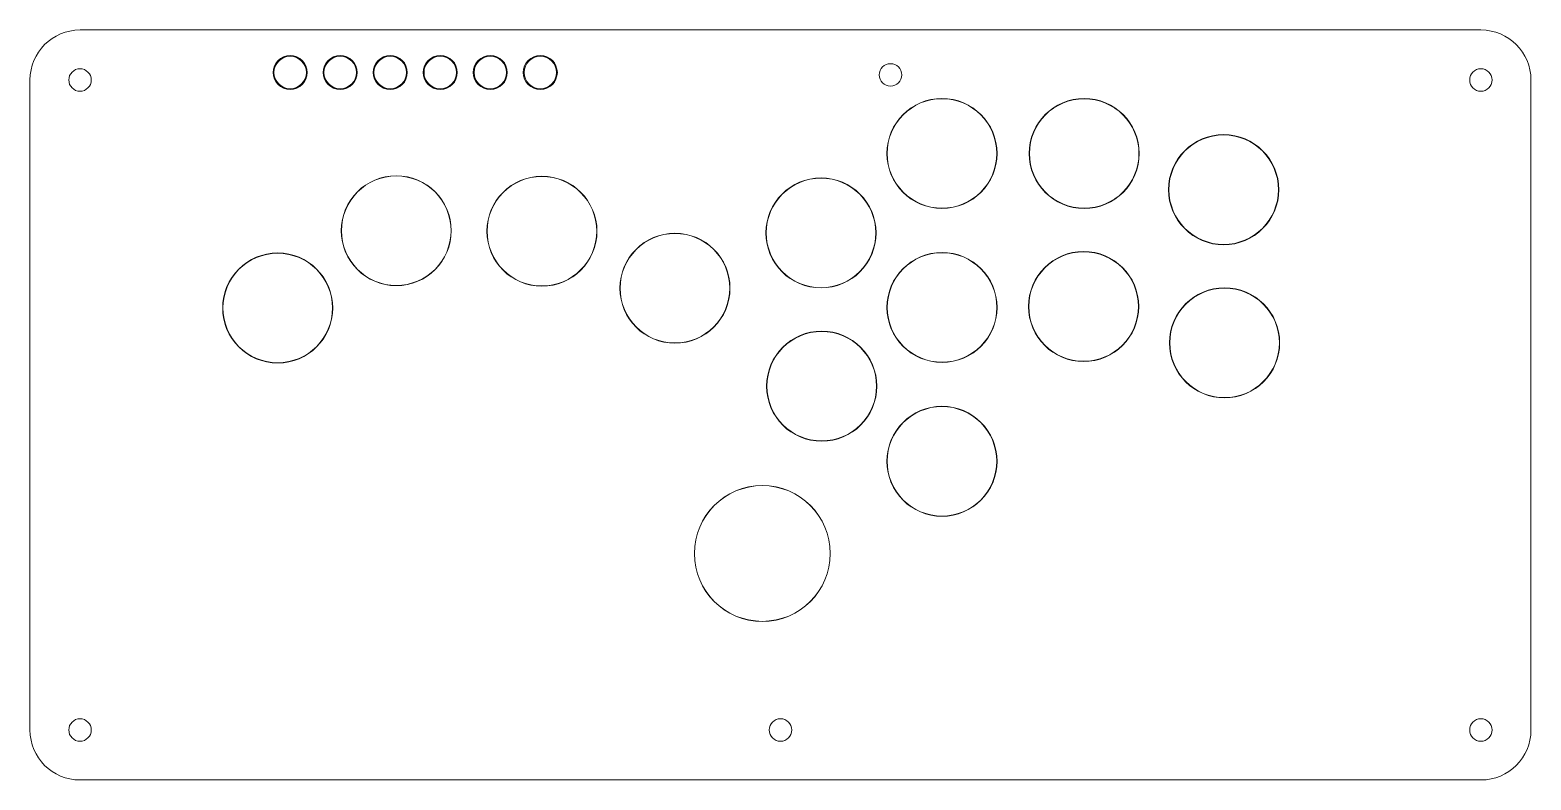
# Model space of a CAD drawing. Header units: millimetres. Extents: x -45 to 255, y 74 to 224.
import ezdxf

# ---------------------------------------------------------------- set-up
doc = ezdxf.new("R2010")
doc.units = ezdxf.units.MM
doc.header["$MEASUREMENT"] = 0
doc.layers.get('0').update_dxf_attribs({"lineweight": 0})

msp = doc.modelspace()

# ---------------------------------------------------------------- linework, layer by layer
at = {"color": 18, "lineweight": 9, "true_color": 0x000000}
for centre, radius in [((7.3, 215.02), 3.4), ((7.3, 215.02), 3.25), ((17.3, 215.02), 3.4), ((17.3, 215.02), 3.25), ((27.3, 215.02), 3.4), ((27.3, 215.02), 3.25), ((37.3, 215.02), 3.4), ((37.3, 215.02), 3.25), ((47.3, 215.02), 3.4), ((47.3, 215.02), 3.25), ((57.3, 215.02), 3.4), ((57.3, 215.02), 3.25), ((127.3, 214.53), 2.25), ((-34.7, 213.52), 2.25), ((245.3, 213.52), 2.25), ((137.58, 198.83), 11), ((137.58, 198.83), 10.95), ((166, 198.82), 11.01), ((166, 198.82), 10.95), ((193.88, 191.58), 11.02), ((193.88, 191.58), 10.95), ((28.51, 183.38), 10.99), ((28.51, 183.38), 10.95), ((57.62, 183.27), 11), ((57.62, 183.27), 10.95), ((113.4, 182.93), 11), ((113.4, 182.93), 10.95), ((84.21, 171.87), 11), ((84.21, 171.87), 10.95), ((4.81, 167.92), 11), ((4.81, 167.92), 10.95), ((137.59, 168.03), 11), ((137.59, 168.03), 10.95), ((165.89, 168.21), 11.01), ((165.89, 168.21), 10.95), ((194.06, 160.94), 11.01), ((194.06, 160.94), 10.95), ((113.54, 152.28), 11.01), ((113.54, 152.28), 10.95), ((137.58, 137.26), 11), ((137.58, 137.26), 10.95), ((101.67, 118.82), 13.58), ((101.67, 118.82), 13.57), ((-34.7, 83.52), 2.25), ((105.3, 83.52), 2.25), ((245.3, 83.52), 2.25)]:
    msp.add_circle(centre, radius, dxfattribs=at)
for points in [[(245.3, 73.52), (250.83, 73.52), (255.3, 78), (255.3, 83.52), (255.3, 83.52), (255.3, 213.52), (255.3, 213.52), (255.3, 219.04), (250.83, 223.52), (245.3, 223.52), (245.3, 223.52), (-34.7, 223.52), (-34.7, 223.52), (-40.22, 223.52), (-44.7, 219.04), (-44.7, 213.52), (-44.7, 213.52), (-44.7, 83.52), (-44.7, 83.52), (-44.7, 78), (-40.22, 73.52), (-34.7, 73.52), (-34.7, 73.52), (245.3, 73.52), (245.3, 73.52)], [(245.3, 223.52), (245.3, 223.52), (-34.7, 223.52), (-34.7, 223.52), (-40.22, 223.52), (-44.7, 219.04), (-44.7, 213.52), (-44.7, 213.52), (-44.7, 83.52), (-44.7, 83.52), (-44.7, 78), (-40.22, 73.52), (-34.7, 73.52), (-34.7, 73.52), (245.3, 73.52), (245.3, 73.52), (250.83, 73.52), (255.3, 78), (255.3, 83.52), (255.3, 83.52), (255.3, 213.52), (255.3, 213.52), (255.3, 219.04), (250.83, 223.52), (245.3, 223.52)]]:
    msp.add_open_spline(points, degree=3, knots=[0, 0, 0, 0, 1, 1, 1, 2, 2, 2, 3, 3, 3, 4, 4, 4, 5, 5, 5, 6, 6, 6, 7, 7, 7, 8, 8, 8, 8], dxfattribs=at)

doc.saveas('drawing.dxf')
